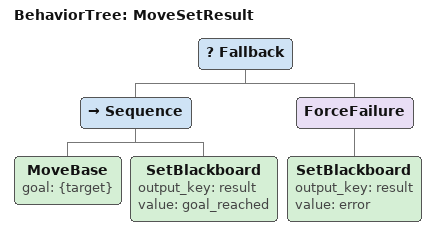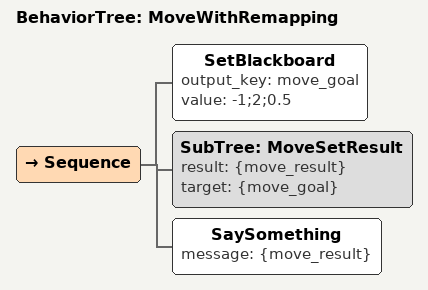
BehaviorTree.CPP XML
<?xml version="1.0" encoding="UTF-8"?>
<root BTCPP_format="3"
      main_tree_to_execute="MoveWithRemapping">
  <BehaviorTree ID="MoveSetResult">
    <Fallback>
      <Sequence>
        <MoveBase goal="{target}"/>
        <SetBlackboard   output_key="result" value="goal_reached" />
      </Sequence>
      <ForceFailure>
        <SetBlackboard   output_key="result" value="error" />
      </ForceFailure>
    </Fallback>
  </BehaviorTree>

  <BehaviorTree ID="MoveWithRemapping">
    <Sequence>
      <SetBlackboard output_key="move_goal" value="-1;2;0.5" />
      <SubTree ID="MoveSetResult"
               result="{move_result}"
               target="{move_goal}"/>
      <SaySomething message="{move_result}"/>
    </Sequence>
  </BehaviorTree>

</root>
